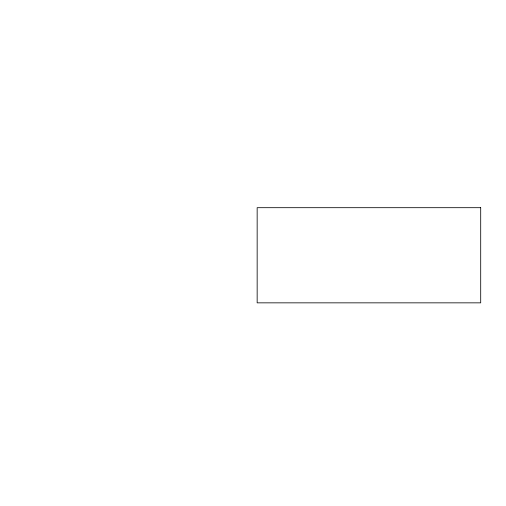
<?xml version="1.0" encoding="UTF-8"?>
<svg xmlns="http://www.w3.org/2000/svg" width="506" height="506" viewBox="0 0 506 506"><rect width="100%" height="100%" fill="white"/><g stroke="black" fill="none" stroke-linecap="round" stroke-linejoin="round"><path stroke-width="0.76" d="M480.7 207.688L257.156 207.688L257.156 302.847L480.7 302.847L480.7 207.688"/></g></svg>
